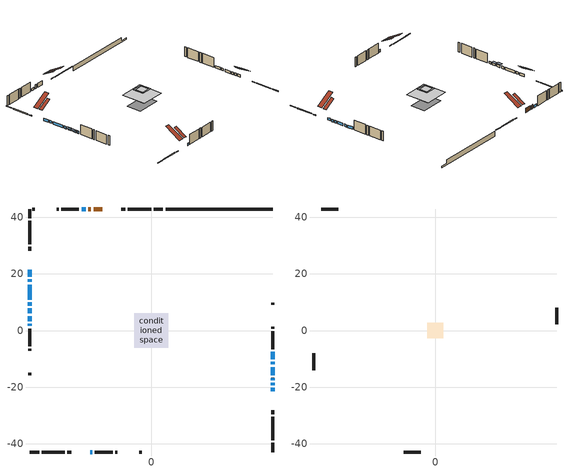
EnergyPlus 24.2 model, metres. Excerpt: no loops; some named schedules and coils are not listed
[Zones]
conditioned space
 floor outside (Floor1 construction): -2.8,-2.8 -2.8,2.8 2.8,2.8 2.8,-2.8 z1.12
 floor adiabatic (AdiabaticFloorConstruction): -6.06,-6.06 -6.06,6.06 6.06,6.06 6.06,-6.06 z3.56
 floor foundation (Slab1 construction): -5.87,-3.58 -5.87,3.58 5.87,3.58 5.87,-3.58 z-1.32
 wall outside (RimJoist1 construction): 4.15,42.87 0.86,42.87 / -42.87,-42.87 -39.58,-42.87 / -42.87,42.87 -42.87,39.58 / 42.87,-42.87 42.87,-39.58 z1.12:1.42
 wall outside (RimJoist2 construction): -0.07,42.87 -8.21,42.87 / -38.65,-42.87 -30.52,-42.87 / -42.87,38.65 -42.87,30.52 / 42.87,-38.65 42.87,-30.52 z1.12:1.42
 wall outside (RimJoist3 construction): -9.14,42.87 -10.56,42.87 / -29.59,-42.87 -28.17,-42.87 / -42.87,29.59 -42.87,28.17 / 42.87,-29.59 42.87,-28.17 z1.12:1.42
 wall outside (AdiabaticWallConstruction 1): -17.2,42.87 -20.36,42.87 / -21.28,42.87 -22.18,42.87 z1.12:3.15
 wall outside (AdiabaticWallConstruction): -42.87,21.52 -42.87,18.99 / 42.87,-21.52 42.87,-20.18 / 42.87,-19.25 42.87,-18.42 / 42.87,-17.49 42.87,-16.76 / -23.11,42.87 -24.57,42.87 / -42.87,18.07 -42.87,17.12 / -42.87,16.19 -42.87,10.9 / -21.52,-42.87 -20.79,-42.87 / 42.87,-15.83 42.87,-12.9 / -42.87,9.97 -42.87,8.7 / 42.87,-11.98 42.87,-10.99 / -42.87,2.41 -42.87,1.61 / 42.87,-10.06 42.87,-7.5 z1.12:2.34; -42.87,7.78 -42.87,6.02 z1.12:2.32; -42.87,5.1 -42.87,3.34 z1.12:2.04
 wall outside (Wall1 construction): -25.5,42.87 -31.77,42.87 / -19.86,-42.87 -13.59,-42.87 / -42.87,0.69 -42.87,-5.58 / 42.87,-6.57 42.87,-0.3 z1.12:6
 wall outside (Wall2 construction): -32.7,42.87 -33.37,42.87 / -12.66,-42.87 -11.99,-42.87 / -42.87,-6.51 -42.87,-7.18 / 42.87,0.62 42.87,1.29 z1.12:6
 wall outside (Wall6 construction): -41.09,42.87 -41.94,42.87 / -4.27,-42.87 -3.42,-42.87 / -42.87,-14.9 -42.87,-15.76 / 42.87,9.02 42.87,9.87 z1.12:6
 wall foundation (FoundationWall1 construction): 5.07,42.87,-1.32 5.07,42.87,1.12 39.09,42.87,1.12 39.09,42.87,-0.66 42.87,42.87,-0.66 42.87,42.87,-1.32
 window (WindowConstruction 9): -42.87,21.52 -42.87,18.99 z1.12:2.34
 window (WindowConstruction 1): 42.87,-21.52 42.87,-20.18 z1.12:2.34
 window (WindowConstruction 2): 42.87,-19.25 42.87,-18.42 z1.12:2.34
 window (WindowConstruction 3): 42.87,-17.49 42.87,-16.76 z1.12:2.34
 window (WindowConstruction 4): -23.11,42.87 -24.57,42.87 z1.12:2.34
 window (WindowConstruction 5): -42.87,18.06 -42.87,17.12 z1.12:2.34
 window (WindowConstruction 6): -42.87,16.19 -42.87,10.9 z1.12:2.34
 window (WindowConstruction 7): -21.52,-42.87 -20.79,-42.87 z1.12:2.34
 window (WindowConstruction 8): 42.87,-15.83 42.87,-12.91 z1.12:2.34
 window (WindowConstruction 14): -42.87,9.97 -42.87,8.71 z1.12:2.34
 window (WindowConstruction 11): 42.87,-11.98 42.87,-10.99 z1.12:2.34
 window (WindowConstruction 12): -42.87,7.78 -42.87,6.02 z1.12:2.31
 window (WindowConstruction 13): -42.87,5.09 -42.87,3.34 z1.12:2.03
 window (WindowConstruction 10): -42.87,2.41 -42.87,1.61 z1.12:2.34
 window (WindowConstruction): 42.87,-10.06 42.87,-7.5 z1.12:2.34
 door (Door): -17.2,42.87 -20.36,42.87 z1.12:3.15
 door (Door 1): -21.28,42.87 -22.18,42.87 z1.12:3.15
 ceiling adiabatic (AdiabaticFloorConstruction): 6.06,-6.06 6.06,6.06 -6.06,6.06 -6.06,-6.06 z3.56
 roof outside (Roof2 construction): -16.27,42.87,6 -16.27,37.3,9.25 -14.66,37.3,9.25 -14.66,42.87,6; -22.45,-42.87,6 -22.45,-37.3,9.25 -24.06,-37.3,9.25 -24.06,-42.87,6; -42.87,22.45,6 -37.3,22.45,9.25 -37.3,24.06,9.25 -42.87,24.06,6; 42.87,-22.45,6 37.3,-22.45,9.25 37.3,-24.06,9.25 42.87,-24.06,6
attic - vented
 floor to conditioned space (Floor2 construction Reversed): -2.02,-2.02 -2.02,2.02 2.02,2.02 2.02,-2.02 z6
 floor to conditioned space (Floor3 construction Reversed): -2.74,-2.74 -2.74,2.74 2.74,2.74 2.74,-2.74 z6
 floor to conditioned space (Floor4 construction Reversed): -2.42,-2.42 -2.42,2.42 2.42,2.42 2.42,-2.42 z6
 wall outside (Wall3 construction): -34.3,42.87 -40.16,42.87 / -11.06,-42.87 -5.2,-42.87 / -42.87,-8.11 -42.87,-13.98 / 42.87,2.22 42.87,8.09 z1.12:6
 roof outside (Roof1 construction): -13.73,42.87,6 -13.73,35.1,10.53 -11.49,35.1,10.53 -11.49,42.87,6; -24.99,-42.87,6 -24.99,-35.1,10.53 -27.24,-35.1,10.53 -27.24,-42.87,6; -42.87,24.99,6 -35.1,24.99,10.53 -35.1,27.24,10.53 -42.87,27.24,6; 42.87,-24.99,6 35.1,-24.99,10.53 35.1,-27.24,10.53 42.87,-27.24,6
shading: -42.87,5.72 -42.87,8.07 -44.09,8.07 -44.09,5.72 z2.61; -42.87,3.04 -42.87,5.39 -44.09,5.39 -44.09,3.04 z2.33
[Building]
Building 1: Terrain=Suburbs
[Site:Location]
Montreal Mirabel Intl AP_QC: Latitude {deg}=45.68; Longitude {deg}=-74.03; Time Zone {hr}=-5; Elevation {m}=82; Keep Site Location Information=Yes
[Site:GroundTemperature:Shallow]
0.642858, -1.75623, -1.94836, -0.80987, 3.76054, 8.30966, 12.2535, 14.7518, 14.9641, 12.9321, 9.08883, 4.67926
[Site:WaterMainsTemperature]
Calculation Method=Schedule; Temperature Schedule=mains temperature schedule
[Material] Roughness=Rough; Thermal Absorptance=0.9
Name | Thickness {m} | Conductivity {W/m-K} | Density {kg/m3} | Specific Heat {J/kg-K} | Solar Absorptance | Visible Absorptance
asphalt or fiberglass shingles | 0.00635 | 0.162714 | 1121.4 | 1465.45 | 0.4 | 0.4
ceiling loosefill ins | 0.169333 | 0.0480833 | 16.02 | 1046.75 | 0.7 | 0.7
ceiling stud and cavity | 0.1397 | 0.13447 | 65.682 | 1177.47 | 0.7 | 0.7
ceiling stud and cavity 1 | 0.1397 | 0.126333 | 65.682 | 1177.47 | 0.7 | 0.7
ceiling stud and cavity 2 | 0.1397 | 0.128794 | 65.682 | 1177.47 | 0.7 | 0.7
concrete 4.0 in. | 0.1016 | 1.803125 | 2242.8 | 837.4 | 0.7 | 0.7
concrete 8.0 in. | 0.2032 | 1.803125 | 2242.8 | 837.4 | 0.7 | 0.7
door material | 0.04445 | 0.0639163 | 512.64 | 1214.23 | 0.7 | 0.7
exterior vertical ins | 0.0203507 | 0.029427 | 32.04 | 1214.23 | 0.7 | 0.7
floor covering | 0.0127 | 0.0433444 | 54.468 | 1339.84 | 0.6 | 0.6
floor rigid ins; rim joist rigid ins 1; roof rigid ins | 0.103632 | 0.029427 | 32.04 | 1214.23 | 0.7 | 0.7
floor rigid ins 1; wall rigid ins 1 | 0.512978 | 0.029427 | 32.04 | 1214.23 | 0.7 | 0.7
floor stud and cavity | 0.1397 | 0.157043 | 92.3553 | 1139.71 | 0.7 | 0.7
floor stud and cavity 1 | 0.1397 | 1.75129 | 37.0049 | 1207.88 | 0.7 | 0.7
furniture material conditioned space 1 | 0.1524 | 0.115458 | 640.8 | 1214.23 | 0.6 | 0.6
gypsum board | 0.0127 | 0.160291 | 801 | 837.4 | 0.6 | 0.6
gypsum board 1 | 0.0127 | 0.160291 | 801 | 837.4 | 0.7 | 0.7
osb sheathing 0.5 in. | 0.0127 | 0.115458 | 512.64 | 1214.23 | 0.7 | 0.7
osb sheathing 0.75 in. | 0.01905 | 0.115458 | 512.64 | 1214.23 | 0.7 | 0.7
osb sheathing 2.0 in. | 0.0508 | 0.115458 | 512.64 | 1214.23 | 0.7 | 0.7
rim joist rigid ins; wall rigid ins | 0.051816 | 0.029427 | 32.04 | 1214.23 | 0.7 | 0.7
rim joist stud and cavity | 0.0508 | 0.0363085 | 125.044 | 1163.47 | 0.6 | 0.6
rim joist stud and cavity 1 | 0.0508 | 0.0361266 | 125.044 | 1163.47 | 0.6 | 0.6
rim joist stud and cavity 2 | 0.0508 | 0.0597829 | 125.044 | 1163.47 | 0.6 | 0.6
roof stud and cavity | 0.2032 | 0.252703 | 78.34581 | 1123.46 | 0.7 | 0.7
wall stud and cavity | 0.1397 | 0.159316 | 139.0536 | 1170.24 | 0.7 | 0.7
wall stud and cavity 1 | 0.1397 | 0.207153 | 139.0536 | 1170.24 | 0.7 | 0.7
wall stud and cavity 2 | 0.0889 | 6.1454 | 50.32683 | 1063.81 | 0.6 | 0.6
wall stud and cavity 3 | 0.1397 | 0.343274 | 139.0536 | 1170.24 | 0.7 | 0.7
wall stud and cavity 4 | 0.0889 | 0.380278 | 52.3479 | 1209.89 | 0.7 | 0.7
wall stud and cavity 5 | 0.0889 | 0.391764 | 83.0341 | 1211.67 | 0.7 | 0.7
wood siding | 0.0254 | 0.102417 | 544.68 | 1172.36 | 0.4 | 0.4
wood siding 1 | 0.00254 | 0.102417 | 544.68 | 1172.36 | 0.4 | 0.4
wood siding 2; wood siding 3; wood siding 4 | 0.0254 | 0.102417 | 544.68 | 1172.36 | 0.7 | 0.7
[WindowMaterial:SimpleGlazingSystem]
Name | U-Factor {W/m2-K} | Solar Heat Gain Coefficient
WindowMaterial | 4.32153 | 0.68
WindowMaterial 1 | 2.93098 | 0.61
WindowMaterial 10 | 2.938365 | 0.6
WindowMaterial 2 | 2.95653 | 0.57
WindowMaterial 3 | 2.98606 | 0.53
WindowMaterial 4 | 3.01388 | 0.49
WindowMaterial 5 | 2.906 | 0.64
WindowMaterial 6 | 2.986628 | 0.61
WindowMaterial 7 | 3.07123 | 0.35
WindowMaterial 8 | 2.989467 | 0.55
WindowMaterial 9 | 2.92076 | 0.62
[Construction]
AdiabaticFloorConstruction: floor stud and cavity 1, floor rigid ins 1, osb sheathing 0.75 in., floor covering
AdiabaticWallConstruction: wood siding 3, wall rigid ins 1, wall stud and cavity 4, gypsum board
AdiabaticWallConstruction 1: wood siding 4, wall rigid ins 1, wall stud and cavity 4, gypsum board
Door; Door 1: door material
Floor1 construction: floor stud and cavity, floor rigid ins, osb sheathing 0.75 in., floor covering
Floor2 construction Reversed: gypsum board, ceiling stud and cavity, ceiling loosefill ins
Floor3 construction Reversed: gypsum board, ceiling stud and cavity 1, ceiling loosefill ins
Floor4 construction Reversed: gypsum board, ceiling stud and cavity 2, ceiling loosefill ins
FoundationWall1 construction: concrete 8.0 in., gypsum board 1
furniture construction conditioned space 1: furniture material conditioned space 1
PartitionWallConstruction: gypsum board, wall stud and cavity 5, gypsum board
RimJoist1 construction: wood siding 2, rim joist rigid ins, osb sheathing 2.0 in., rim joist stud and cavity
RimJoist2 construction: wood siding 2, rim joist rigid ins, osb sheathing 2.0 in., rim joist stud and cavity 1
RimJoist3 construction: wood siding 2, rim joist rigid ins 1, osb sheathing 2.0 in., rim joist stud and cavity 2
Roof1 construction: asphalt or fiberglass shingles
Roof2 construction: asphalt or fiberglass shingles, roof rigid ins, osb sheathing 0.75 in., roof stud and cavity, gypsum board
Slab1 construction: concrete 4.0 in.
Wall1 construction: wood siding, wall rigid ins, osb sheathing 0.5 in., wall stud and cavity, gypsum board
Wall2 construction: wood siding, wall rigid ins, osb sheathing 0.5 in., wall stud and cavity 1, gypsum board
Wall3 construction: wood siding 1, wall stud and cavity 2
Wall6 construction: wood siding, wall rigid ins, osb sheathing 0.5 in., wall stud and cavity 3, gypsum board
WindowConstruction: WindowMaterial
WindowConstruction 1: WindowMaterial 1
WindowConstruction 10: WindowMaterial 7
WindowConstruction 11: WindowMaterial 8
WindowConstruction 12: WindowMaterial 9
WindowConstruction 13: WindowMaterial 10
WindowConstruction 14; WindowConstruction 9: WindowMaterial 6
WindowConstruction 2: WindowMaterial 2
WindowConstruction 3; WindowConstruction 4; WindowConstruction 7; WindowConstruction 8: WindowMaterial 3
WindowConstruction 5: WindowMaterial 4
WindowConstruction 6: WindowMaterial 5
[Zone] Multiplier=1; Part of Total Floor Area=Yes
Name | Volume {m3}
attic - vented | 48.9829
conditioned space | 670.4
[Space]
Name | Zone | Volume {m3}
attic - vented 1 | attic - vented | 48.9829
conditioned space 1 | conditioned space | 670.4
[ZoneInfiltration:EffectiveLeakageArea]
infil attic - vented 1: Zone or Space=attic - vented 1; Schedule=Always On Discrete; Effective Air Leakage Area {cm2}=3222; Stack Coefficient=0.000654117; Wind Coefficient=1.72802e-05
[ZoneMixing]
whole house fan mix: Zone or Space=attic - vented; Schedule=Always On Continuous; Design Flow Rate Calculation Method=Flow/Zone; Design Flow Rate {m3/s}=0; Source Zone or Space=conditioned space
[SurfaceProperty:ExposedFoundationPerimeter]
Slab1: Exposed Perimeter Calculation Method=TotalExposedPerimeter; Total Exposed Perimeter {m}=37.795
[InternalMass] Zone or ZoneList=conditioned space; Space or SpaceList=conditioned space 1
Name | Construction | Surface Area {m2}
furniture mass conditioned space 1 | furniture construction conditioned space 1 | 104.992
partition wall mass | PartitionWallConstruction | 262.48
[Lights]
interior lighting: Zone or ZoneList or Space or SpaceList=conditioned space 1; Schedule=interior lighting schedule; Design Level Calculation Method=LightingLevel; Lighting Level {W}=343.2; Return Air Fraction=0; Fraction Radiant=0.6; Fraction Visible=0.2; Fraction Replaceable=1
[People]
occupants: Zone or ZoneList or Space or SpaceList=conditioned space 1; Number of People Schedule=occupants schedule; Number of People Calculation Method=People; Number of People=3; Fraction Radiant=0.314171; Sensible Heat Fraction=0.56303; Activity Level Schedule=occupants activity schedule; Carbon Dioxide Generation Rate {m3/s-W}=0; Enable ASHRAE 55 Comfort Warnings=No; Mean Radiant Temperature Calculation Type=EnclosureAveraged
[ElectricEquipment] Zone or ZoneList or Space or SpaceList=conditioned space 1; Design Level Calculation Method=EquipmentLevel
Name | Schedule | Design Level {W} | Fraction Latent | Fraction Radiant | Fraction Lost
clothes dryer | clothes dryer schedule | 140.772 | 0.015 | 0.081 | 0.85
clothes washer | clothes washer schedule | 32.1985 | 0.03 | 0.162 | 0.7
cooking range | cooking range schedule | 215.147 | 0.08 | 0.432 | 0.2
dishwasher | dishwasher schedule | 66.8632 | 0.3 | 0.18 | 0.4
fridge | fridge schedule | 72.9452 | 0 | 0.6 | 0
mech vent bath fan 0 | mech vent bath fan 0 schedule | 50.2 | 0 | 0 | 1
mech vent bath fan 1 | mech vent bath fan 1 schedule | 50.2 | 0 | 0 | 1
mech vent house fan | mech vent house fan schedule | 19.9167 | 0 | 0 | 0.5
mech vent house fan cfis | mech vent house fan cfis schedule | 0 | 0 | 0 | 0
mech vent range fan 0 | mech vent range fan 0 schedule | 57 | 0 | 0 | 1
misc plug loads | misc plug loads schedule | 494.7 | 0.045 | 0.513 | 0.1
whole house fan | Always On Discrete | 0 | 0 | 0 | 1
[OtherEquipment] Zone or ZoneList or Space or SpaceList=conditioned space 1; Design Level Calculation Method=EquipmentLevel
Name | Fuel Type | Schedule | Design Level {W} | Fraction Latent | Fraction Radiant | Fraction Lost
clothes dryer 1 | Electricity | clothes dryer schedule | 0 | 0.015 | 0.081 | 0.85
cooking range 1 | Electricity | cooking range schedule | 0 | 0.08 | 0.432 | 0.2
general water use latent | None | general water use schedule | 62.594 | 1 | 0 | 0
general water use sensible | None | general water use schedule | -61.6891 | 0 | 0.6 | 0
mech vent house fan latent load | None | Always On Discrete | 0 | 1 | 0 | 0
mech vent house fan sensible load | None | Always On Discrete | 0 | 0 | 0 | 0
water heater energy adjustment1 | Electricity | Always On Discrete | 0.01 | 0 | 0 | 1
[ZoneInfiltration:DesignFlowRate] Zone or ZoneList or Space or SpaceList=conditioned space 1; Schedule=Always On Discrete; Design Flow Rate Calculation Method=Flow/Zone; Design Flow Rate {m3/s}=0
infil flow; natural vent flow; whole house fan flow
[ZoneControl:Thermostat]
conditioned space Thermostat: Zone or ZoneList=conditioned space; Control Type Schedule=conditioned space Thermostat Schedule; Control 1=conditioned space temperature setpoint; Temperature Difference Between Cutout And Setpoint {deltaC}=0
[ThermostatSetpoint:DualSetpoint]
conditioned space temperature setpoint: Heating Setpoint Temperature Schedule=heating setpoint; Cooling Setpoint Temperature Schedule=cooling setpoint
[AirLoopHVAC:UnitarySystem]
unit heater unitary system: Control Type=Load; Controlling Zone or Thermostat Location=conditioned space; Dehumidification Control Type=None; Availability Schedule=Always On Discrete; Supply Fan=unit heater supply fan; Fan Placement=BlowThrough; Supply Air Fan Operating Mode Schedule=unit heater auto fan schedule; Heating Coil=unit heater htg coil; DX Heating Coil Sizing Ratio=1; Use DOAS DX Cooling Coil=No; Minimum Supply Air Temperature {C}=2; Latent Load Control=SensibleOnlyLoadControl; Cooling Supply Air Flow Rate Method=None; Heating Supply Air Flow Rate Method=SupplyAirFlowRate; Heating Supply Air Flow Rate {m3/s}=0.00141584; No Load Supply Air Flow Rate Method=SupplyAirFlowRate; No Load Supply Air Flow Rate {m3/s}=0; No Load Supply Air Flow Rate Control Set To Low Speed=Yes; Maximum Supply Air Temperature {C}=48.8889; Maximum Outdoor Dry-Bulb Temperature for Supplemental Heater Operation {C}=21; Ancillary On-Cycle Electric Power {W}=0; Ancillary Off-Cycle Electric Power {W}=0
[Zone equipment]
conditioned space: electric baseboard, unit heater unitary system
[Foundation:Kiva]
Foundation Kiva 1: Initial Indoor Air Temperature {C}=18; Wall Height Above Grade {m}=1.11999; Wall Depth Below Slab {m}=0.2032; Custom Block Material Name 1=exterior vertical ins; Custom Block Depth 1 {m}=2.43998; Custom Block X Position 1 {m}=0.2159; Custom Block Z Position 1 {m}=0
[Foundation:Kiva:Settings]
Soil Conductivity {W/m-K}=0.849921; Soil Density {kg/m3}=1842.3; Soil Specific Heat {J/kg-K}=418.7; Ground Solar Absorptivity=0.9; Ground Thermal Absorptivity=0.9; Ground Surface Roughness {m}=0.03; Far-Field Width {m}=40; Deep-Ground Boundary Condition=ZeroFlux; Deep-Ground Depth {m}=40; Minimum Cell Dimension {m}=0.2; Maximum Cell Growth Coefficient=3; Simulation Timestep=Timestep
[Exterior:Lights]
exterior lighting: Schedule=exterior lighting schedule; Design Level {W}=75.6
[EnergyManagementSystem:Sensor] Output:Variable or Output:Meter Index Key=conditioned space
Name | Output:Variable or Output:Meter
conditioned_space_clg_unmet_s | Zone Cooling Setpoint Not Met Time
conditioned_space_htg_unmet_s | Zone Heating Setpoint Not Met Time
fridge_tin_s; tin_s; tin_s_1 | Zone Mean Air Temperature
tout_s | Zone Outdoor Air Drybulb Temperature
win_s | Zone Air Humidity Ratio
[Schedule:Constant]
Name | Hourly Value
Always On Continuous; mech vent house fan schedule; mech vent house fan cfis schedule; Always On Discrete | 1
occupants activity schedule | 117.228
fridge schedule; unit heater auto fan schedule | 0
[Schedule:Week:Daily]
interior lighting schedule Week Rule - Jan1-Jan27: interior lighting schedule day, interior lighting schedule day, interior lighting schedule day, interior lighting schedule day, interior lighting schedule day, interior lighting schedule day, interior lighting schedule day, interior lighting schedule default day, interior lighting schedule default day, interior lighting schedule default day, interior lighting schedule default day, interior lighting schedule default day
interior lighting schedule Week Rule - Jan28-Feb3: interior lighting schedule day, interior lighting schedule day, interior lighting schedule day, interior lighting schedule day, interior lighting schedule day 1, interior lighting schedule day 1, interior lighting schedule day 1, interior lighting schedule default day, interior lighting schedule default day, interior lighting schedule default day, interior lighting schedule default day, interior lighting schedule default day
interior lighting schedule Week Rule - Feb4-Feb24: interior lighting schedule day 1, interior lighting schedule day 1, interior lighting schedule day 1, interior lighting schedule day 1, interior lighting schedule day 1, interior lighting schedule day 1, interior lighting schedule day 1, interior lighting schedule default day, interior lighting schedule default day, interior lighting schedule default day, interior lighting schedule default day, interior lighting schedule default day
interior lighting schedule Week Rule - Feb25-Mar3: interior lighting schedule day 1, interior lighting schedule day 1, interior lighting schedule day 1, interior lighting schedule day 1, interior lighting schedule day 2, interior lighting schedule day 2, interior lighting schedule day 2, interior lighting schedule default day, interior lighting schedule default day, interior lighting schedule default day, interior lighting schedule default day, interior lighting schedule default day
interior lighting schedule Week Rule - Mar4-Mar31: interior lighting schedule day 2, interior lighting schedule day 2, interior lighting schedule day 2, interior lighting schedule day 2, interior lighting schedule day 2, interior lighting schedule day 2, interior lighting schedule day 2, interior lighting schedule default day, interior lighting schedule default day, interior lighting schedule default day, interior lighting schedule default day, interior lighting schedule default day
interior lighting schedule Week Rule - Apr1-Apr28: interior lighting schedule day 3, interior lighting schedule day 3, interior lighting schedule day 3, interior lighting schedule day 3, interior lighting schedule day 3, interior lighting schedule day 3, interior lighting schedule day 3, interior lighting schedule default day, interior lighting schedule default day, interior lighting schedule default day, interior lighting schedule default day, interior lighting schedule default day
interior lighting schedule Week Rule - Apr29-May5: interior lighting schedule day 3, interior lighting schedule day 3, interior lighting schedule day 4, interior lighting schedule day 4, interior lighting schedule day 4, interior lighting schedule day 4, interior lighting schedule day 4, interior lighting schedule default day, interior lighting schedule default day, interior lighting schedule default day, interior lighting schedule default day, interior lighting schedule default day
interior lighting schedule Week Rule - May6-May26: interior lighting schedule day 4, interior lighting schedule day 4, interior lighting schedule day 4, interior lighting schedule day 4, interior lighting schedule day 4, interior lighting schedule day 4, interior lighting schedule day 4, interior lighting schedule default day, interior lighting schedule default day, interior lighting schedule default day, interior lighting schedule default day, interior lighting schedule default day
interior lighting schedule Week Rule - May27-Jun2: interior lighting schedule day 4, interior lighting schedule day 4, interior lighting schedule day 4, interior lighting schedule day 4, interior lighting schedule day 4, interior lighting schedule day 5, interior lighting schedule day 5, interior lighting schedule default day, interior lighting schedule default day, interior lighting schedule default day, interior lighting schedule default day, interior lighting schedule default day
interior lighting schedule Week Rule - Jun3-Jun30: interior lighting schedule day 5, interior lighting schedule day 5, interior lighting schedule day 5, interior lighting schedule day 5, interior lighting schedule day 5, interior lighting schedule day 5, interior lighting schedule day 5, interior lighting schedule default day, interior lighting schedule default day, interior lighting schedule default day, interior lighting schedule default day, interior lighting schedule default day
interior lighting schedule Week Rule - Jul1-Jul28: interior lighting schedule day 6, interior lighting schedule day 6, interior lighting schedule day 6, interior lighting schedule day 6, interior lighting schedule day 6, interior lighting schedule day 6, interior lighting schedule day 6, interior lighting schedule default day, interior lighting schedule default day, interior lighting schedule default day, interior lighting schedule default day, interior lighting schedule default day
interior lighting schedule Week Rule - Jul29-Aug4: interior lighting schedule day 6, interior lighting schedule day 6, interior lighting schedule day 6, interior lighting schedule day 7, interior lighting schedule day 7, interior lighting schedule day 7, interior lighting schedule day 7, interior lighting schedule default day, interior lighting schedule default day, interior lighting schedule default day, interior lighting schedule default day, interior lighting schedule default day
interior lighting schedule Week Rule - Aug5-Aug25: interior lighting schedule day 7, interior lighting schedule day 7, interior lighting schedule day 7, interior lighting schedule day 7, interior lighting schedule day 7, interior lighting schedule day 7, interior lighting schedule day 7, interior lighting schedule default day, interior lighting schedule default day, interior lighting schedule default day, interior lighting schedule default day, interior lighting schedule default day
interior lighting schedule Week Rule - Aug26-Sep1: interior lighting schedule day 7, interior lighting schedule day 7, interior lighting schedule day 7, interior lighting schedule day 7, interior lighting schedule day 7, interior lighting schedule day 7, interior lighting schedule day 8, interior lighting schedule default day, interior lighting schedule default day, interior lighting schedule default day, interior lighting schedule default day, interior lighting schedule default day
interior lighting schedule Week Rule - Sep2-Sep29: interior lighting schedule day 8, interior lighting schedule day 8, interior lighting schedule day 8, interior lighting schedule day 8, interior lighting schedule day 8, interior lighting schedule day 8, interior lighting schedule day 8, interior lighting schedule default day, interior lighting schedule default day, interior lighting schedule default day, interior lighting schedule default day, interior lighting schedule default day
interior lighting schedule Week Rule - Sep30-Oct6: interior lighting schedule day 8, interior lighting schedule day 9, interior lighting schedule day 9, interior lighting schedule day 9, interior lighting schedule day 9, interior lighting schedule day 9, interior lighting schedule day 9, interior lighting schedule default day, interior lighting schedule default day, interior lighting schedule default day, interior lighting schedule default day, interior lighting schedule default day
interior lighting schedule Week Rule - Oct7-Oct27: interior lighting schedule day 9, interior lighting schedule day 9, interior lighting schedule day 9, interior lighting schedule day 9, interior lighting schedule day 9, interior lighting schedule day 9, interior lighting schedule day 9, interior lighting schedule default day, interior lighting schedule default day, interior lighting schedule default day, interior lighting schedule default day, interior lighting schedule default day
interior lighting schedule Week Rule - Oct28-Nov3: interior lighting schedule day 9, interior lighting schedule day 9, interior lighting schedule day 9, interior lighting schedule day 9, interior lighting schedule day 10, interior lighting schedule day 10, interior lighting schedule day 10, interior lighting schedule default day, interior lighting schedule default day, interior lighting schedule default day, interior lighting schedule default day, interior lighting schedule default day
interior lighting schedule Week Rule - Nov4-Nov24: interior lighting schedule day 10, interior lighting schedule day 10, interior lighting schedule day 10, interior lighting schedule day 10, interior lighting schedule day 10, interior lighting schedule day 10, interior lighting schedule day 10, interior lighting schedule default day, interior lighting schedule default day, interior lighting schedule default day, interior lighting schedule default day, interior lighting schedule default day
interior lighting schedule Week Rule - Nov25-Dec1: interior lighting schedule day 10, interior lighting schedule day 10, interior lighting schedule day 10, interior lighting schedule day 10, interior lighting schedule day 10, interior lighting schedule day 10, interior lighting schedule day 11, interior lighting schedule default day, interior lighting schedule default day, interior lighting schedule default day, interior lighting schedule default day, interior lighting schedule default day
interior lighting schedule Week Rule - Dec2-Dec31: interior lighting schedule day 11, interior lighting schedule day 11, interior lighting schedule day 11, interior lighting schedule day 11, interior lighting schedule day 11, interior lighting schedule day 11, interior lighting schedule day 11, interior lighting schedule default day, interior lighting schedule default day, interior lighting schedule default day, interior lighting schedule default day, interior lighting schedule default day
occupants schedule Week Rule - Jan1-Dec31: occupants schedule day, occupants schedule day, occupants schedule day, occupants schedule day, occupants schedule day, occupants schedule day, occupants schedule day, occupants schedule default day, occupants schedule default day, occupants schedule default day, occupants schedule default day, occupants schedule default day
clothes dryer schedule Week Rule - Jan1-Dec31: clothes dryer schedule day, clothes dryer schedule day, clothes dryer schedule day, clothes dryer schedule day, clothes dryer schedule day, clothes dryer schedule day, clothes dryer schedule day, clothes dryer schedule default day, clothes dryer schedule default day, clothes dryer schedule default day, clothes dryer schedule default day, clothes dryer schedule default day
clothes washer schedule Week Rule - Jan1-Dec31: clothes washer schedule day, clothes washer schedule day, clothes washer schedule day, clothes washer schedule day, clothes washer schedule day, clothes washer schedule day, clothes washer schedule day, clothes washer schedule default day, clothes washer schedule default day, clothes washer schedule default day, clothes washer schedule default day, clothes washer schedule default day
cooking range schedule Week Rule - Jan1-Dec31: cooking range schedule day, cooking range schedule day, cooking range schedule day, cooking range schedule day, cooking range schedule day, cooking range schedule day, cooking range schedule day, cooking range schedule default day, cooking range schedule default day, cooking range schedule default day, cooking range schedule default day, cooking range schedule default day
dishwasher schedule Week Rule - Jan1-Dec31: dishwasher schedule day, dishwasher schedule day, dishwasher schedule day, dishwasher schedule day, dishwasher schedule day, dishwasher schedule day, dishwasher schedule day, dishwasher schedule default day, dishwasher schedule default day, dishwasher schedule default day, dishwasher schedule default day, dishwasher schedule default day
mech vent bath fan 0 schedule Week Rule - Jan1-Dec31: mech vent bath fan 0 schedule day, mech vent bath fan 0 schedule day, mech vent bath fan 0 schedule day, mech vent bath fan 0 schedule day, mech vent bath fan 0 schedule day, mech vent bath fan 0 schedule day, mech vent bath fan 0 schedule day, mech vent bath fan 0 schedule default day, mech vent bath fan 0 schedule default day, mech vent bath fan 0 schedule default day, mech vent bath fan 0 schedule default day, mech vent bath fan 0 schedule default day
mech vent bath fan 1 schedule Week Rule - Jan1-Dec31: mech vent bath fan 1 schedule day, mech vent bath fan 1 schedule day, mech vent bath fan 1 schedule day, mech vent bath fan 1 schedule day, mech vent bath fan 1 schedule day, mech vent bath fan 1 schedule day, mech vent bath fan 1 schedule day, mech vent bath fan 1 schedule default day, mech vent bath fan 1 schedule default day, mech vent bath fan 1 schedule default day, mech vent bath fan 1 schedule default day, mech vent bath fan 1 schedule default day
mech vent range fan 0 schedule Week Rule - Jan1-Dec31: mech vent range fan 0 schedule day, mech vent range fan 0 schedule day, mech vent range fan 0 schedule day, mech vent range fan 0 schedule day, mech vent range fan 0 schedule day, mech vent range fan 0 schedule day, mech vent range fan 0 schedule day, mech vent range fan 0 schedule default day, mech vent range fan 0 schedule default day, mech vent range fan 0 schedule default day, mech vent range fan 0 schedule default day, mech vent range fan 0 schedule default day
misc plug loads schedule Week Rule - Jan1-Dec31: misc plug loads schedule day, misc plug loads schedule day, misc plug loads schedule day, misc plug loads schedule day, misc plug loads schedule day, misc plug loads schedule day, misc plug loads schedule day, misc plug loads schedule default day, misc plug loads schedule default day, misc plug loads schedule default day, misc plug loads schedule default day, misc plug loads schedule default day
general water use schedule Week Rule - Jan1-Dec31: general water use schedule day, general water use schedule day, general water use schedule day, general water use schedule day, general water use schedule day, general water use schedule day, general water use schedule day, general water use schedule default day, general water use schedule default day, general water use schedule default day, general water use schedule default day, general water use schedule default day
exterior lighting schedule Week Rule - Jan1-Jan27: exterior lighting schedule day, exterior lighting schedule day, exterior lighting schedule day, exterior lighting schedule day, exterior lighting schedule day, exterior lighting schedule day, exterior lighting schedule day, exterior lighting schedule default day, exterior lighting schedule default day, exterior lighting schedule default day, exterior lighting schedule default day, exterior lighting schedule default day
exterior lighting schedule Week Rule - Jan28-Feb3: exterior lighting schedule day, exterior lighting schedule day, exterior lighting schedule day, exterior lighting schedule day, exterior lighting schedule day 1, exterior lighting schedule day 1, exterior lighting schedule day 1, exterior lighting schedule default day, exterior lighting schedule default day, exterior lighting schedule default day, exterior lighting schedule default day, exterior lighting schedule default day
exterior lighting schedule Week Rule - Feb4-Feb24: exterior lighting schedule day 1, exterior lighting schedule day 1, exterior lighting schedule day 1, exterior lighting schedule day 1, exterior lighting schedule day 1, exterior lighting schedule day 1, exterior lighting schedule day 1, exterior lighting schedule default day, exterior lighting schedule default day, exterior lighting schedule default day, exterior lighting schedule default day, exterior lighting schedule default day
exterior lighting schedule Week Rule - Feb25-Mar3: exterior lighting schedule day 1, exterior lighting schedule day 1, exterior lighting schedule day 1, exterior lighting schedule day 1, exterior lighting schedule day 2, exterior lighting schedule day 2, exterior lighting schedule day 2, exterior lighting schedule default day, exterior lighting schedule default day, exterior lighting schedule default day, exterior lighting schedule default day, exterior lighting schedule default day
exterior lighting schedule Week Rule - Mar4-Mar31: exterior lighting schedule day 2, exterior lighting schedule day 2, exterior lighting schedule day 2, exterior lighting schedule day 2, exterior lighting schedule day 2, exterior lighting schedule day 2, exterior lighting schedule day 2, exterior lighting schedule default day, exterior lighting schedule default day, exterior lighting schedule default day, exterior lighting schedule default day, exterior lighting schedule default day
[Schedule:Year]
interior lighting schedule: interior lighting schedule Week Rule - Jan1-Jan27, 1, 1, 1, 27, interior lighting schedule Week Rule - Jan28-Feb3, 1, 28, 2, 3, interior lighting schedule Week Rule - Feb4-Feb24, 2, 4, 2, 24, interior lighting schedule Week Rule - Feb25-Mar3, 2, 25, 3, 3, interior lighting schedule Week Rule - Mar4-Mar31, 3, 4, 3, 31, interior lighting schedule Week Rule - Apr1-Apr28, 4, 1, 4, 28, interior lighting schedule Week Rule - Apr29-May5, 4, 29, 5, 5, interior lighting schedule Week Rule - May6-May26, 5, 6, 5, 26, interior lighting schedule Week Rule - May27-Jun2, 5, 27, 6, 2, interior lighting schedule Week Rule - Jun3-Jun30, 6, 3, 6, 30, interior lighting schedule Week Rule - Jul1-Jul28, 7, 1, 7, 28, interior lighting schedule Week Rule - Jul29-Aug4, 7, 29, 8, 4, interior lighting schedule Week Rule - Aug5-Aug25, 8, 5, 8, 25, interior lighting schedule Week Rule - Aug26-Sep1, 8, 26, 9, 1, interior lighting schedule Week Rule - Sep2-Sep29, 9, 2, 9, 29, interior lighting schedule Week Rule - Sep30-Oct6, 9, 30, 10, 6, interior lighting schedule Week Rule - Oct7-Oct27, 10, 7, 10, 27, interior lighting schedule Week Rule - Oct28-Nov3, 10, 28, 11, 3, interior lighting schedule Week Rule - Nov4-Nov24, 11, 4, 11, 24, interior lighting schedule Week Rule - Nov25-Dec1, 11, 25, 12, 1, interior lighting schedule Week Rule - Dec2-Dec31, 12, 2, 12, 31
occupants schedule: occupants schedule Week Rule - Jan1-Dec31, 1, 1, 12, 31
clothes dryer schedule: clothes dryer schedule Week Rule - Jan1-Dec31, 1, 1, 12, 31
clothes washer schedule: clothes washer schedule Week Rule - Jan1-Dec31, 1, 1, 12, 31
cooking range schedule: cooking range schedule Week Rule - Jan1-Dec31, 1, 1, 12, 31
dishwasher schedule: dishwasher schedule Week Rule - Jan1-Dec31, 1, 1, 12, 31
mech vent bath fan 0 schedule: mech vent bath fan 0 schedule Week Rule - Jan1-Dec31, 1, 1, 12, 31
mech vent bath fan 1 schedule: mech vent bath fan 1 schedule Week Rule - Jan1-Dec31, 1, 1, 12, 31
mech vent range fan 0 schedule: mech vent range fan 0 schedule Week Rule - Jan1-Dec31, 1, 1, 12, 31
misc plug loads schedule: misc plug loads schedule Week Rule - Jan1-Dec31, 1, 1, 12, 31
general water use schedule: general water use schedule Week Rule - Jan1-Dec31, 1, 1, 12, 31
exterior lighting schedule: exterior lighting schedule Week Rule - Jan1-Jan27, 1, 1, 1, 27, exterior lighting schedule Week Rule - Jan28-Feb3, 1, 28, 2, 3, exterior lighting schedule Week Rule - Feb4-Feb24, 2, 4, 2, 24, exterior lighting schedule Week Rule - Feb25-Mar3, 2, 25, 3, 3, exterior lighting schedule Week Rule - Mar4-Mar31, 3, 4, 3, 31, exterior lighting schedule Week Rule - Apr1-Apr28, 4, 1, 4, 28, exterior lighting schedule Week Rule - Apr29-May5, 4, 29, 5, 5, exterior lighting schedule Week Rule - May6-May26, 5, 6, 5, 26, exterior lighting schedule Week Rule - May27-Jun2, 5, 27, 6, 2, exterior lighting schedule Week Rule - Jun3-Jun30, 6, 3, 6, 30, exterior lighting schedule Week Rule - Jul1-Jul28, 7, 1, 7, 28, exterior lighting schedule Week Rule - Jul29-Aug4, 7, 29, 8, 4, exterior lighting schedule Week Rule - Aug5-Aug25, 8, 5, 8, 25, exterior lighting schedule Week Rule - Aug26-Sep1, 8, 26, 9, 1, exterior lighting schedule Week Rule - Sep2-Sep29, 9, 2, 9, 29, exterior lighting schedule Week Rule - Sep30-Oct6, 9, 30, 10, 6, exterior lighting schedule Week Rule - Oct7-Oct27, 10, 7, 10, 27, exterior lighting schedule Week Rule - Oct28-Nov3, 10, 28, 11, 3, exterior lighting schedule Week Rule - Nov4-Nov24, 11, 4, 11, 24, exterior lighting schedule Week Rule - Nov25-Dec1, 11, 25, 12, 1, exterior lighting schedule Week Rule - Dec2-Dec31, 12, 2, 12, 31
[Schedule:Compact]
conditioned space Thermostat Schedule: Through: 12/31, For: AllDays, Until: 24:00, 4
mains temperature schedule: Through: 01/01, For: AllDays, Until: 24:00, 5.61444, Through: 01/02, For: AllDays, Until: 24:00, 5.535, Through: 01/03, For: AllDays, Until: 24:00, 5.45667, Through: 01/04, For: AllDays, Until: 24:00, 5.37944, Through: 01/05, For: AllDays, Until: 24:00, 5.30333, Through: 01/06, For: AllDays, Until: 24:00, 5.22889, Through: 01/07, For: AllDays, Until: 24:00, 5.15611, Through: 01/08, For: AllDays, Until: 24:00, 5.08389, Through: 01/09, For: AllDays, Until: 24:00, 5.01333, Through: 01/10, For: AllDays, Until: 24:00, 4.94444, Through: 01/11, For: AllDays, Until: 24:00, 4.87667, Through: 01/12, For: AllDays, Until: 24:00, 4.81056, Through: 01/13, For: AllDays, Until: 24:00, 4.74556, Through: 01/14, For: AllDays, Until: 24:00, 4.68222, Through: 01/15, For: AllDays, Until: 24:00, 4.62056, Through: 01/16, For: AllDays, Until: 24:00, 4.56, Through: 01/17, For: AllDays, Until: 24:00, 4.50111, Through: 01/18, For: AllDays, Until: 24:00, 4.44389, Through: 01/19, For: AllDays, Until: 24:00, 4.38778, Through: 01/20, For: AllDays, Until: 24:00, 4.33389, Through: 01/21, For: AllDays, Until: 24:00, 4.28111, Through: 01/22, For: AllDays, Until: 24:00, 4.23, Through: 01/23, For: AllDays, Until: 24:00, 4.18056, Through: 01/24, For: AllDays, Until: 24:00, 4.13278, Through: 01/25, For: AllDays, Until: 24:00, 4.08667, Through: 01/26, For: AllDays, Until: 24:00, 4.04222, Through: 01/27, For: AllDays, Until: 24:00, 3.99944, Through: 01/28, For: AllDays, Until: 24:00, 3.95833, Through: 01/29, For: AllDays, Until: 24:00, 3.91889, Through: 01/30, For: AllDays, Until: 24:00, 3.88111, Through: 01/31, For: AllDays, Until: 24:00, 3.845, Through: 02/01, For: AllDays, Until: 24:00, 3.81056, Through: 02/02, For: AllDays, Until: 24:00, 3.77778, Through: 02/03, For: AllDays, Until: 24:00, 3.74722, Through: 02/04, For: AllDays, Until: 24:00, 3.71833, Through: 02/05, For: AllDays, Until: 24:00, 3.69056, Through: 02/06, For: AllDays, Until: 24:00, 3.66556, Through: 02/07, For: AllDays, Until: 24:00, 3.64167, Through: 02/08, For: AllDays, Until: 24:00, 3.61944, Through: 02/09, For: AllDays, Until: 24:00, 3.59944, Through: 02/10, For: AllDays, Until: 24:00, 3.58111, Through: 02/11, For: AllDays, Until: 24:00, 3.56444, Through: 02/12, For: AllDays, Until: 24:00, 3.55, Through: 02/13, For: AllDays, Until: 24:00, 3.53667, Through: 02/14, For: AllDays, Until: 24:00, 3.52556, Through: 02/15, For: AllDays, Until: 24:00, 3.51667, Through: 02/16, For: AllDays, Until: 24:00, 3.50889, Through: 02/17, For: AllDays, Until: 24:00, 3.50333, Through: 02/18, For: AllDays, Until: 24:00, 3.49944, Through: 02/19, For: AllDays, Until: 24:00, 3.49778, Through: 02/20, For: AllDays, Until: 24:00, 3.49778, Through: 02/21, For: AllDays, Until: 24:00, 3.49944, Through: 02/22, For: AllDays, Until: 24:00, 3.50278, Through: 02/23, For: AllDays, Until: 24:00, 3.50833, Through: 02/24, For: AllDays, Until: 24:00, 3.515, Through: 02/25, For: AllDays, Until: 24:00, 3.52444, Through: 02/26, For: AllDays, Until: 24:00, 3.535, Through: 02/27, For: AllDays, Until: 24:00, 3.54778, Through: 02/28, For: AllDays, Until: 24:00, 3.56222, Through: 03/01, For: AllDays, Until: 24:00, 3.57833, Through: 03/02, For: AllDays, Until: 24:00, 3.59667, Through: 03/03, For: AllDays, Until: 24:00, 3.61667, Through: 03/04, For: AllDays, Until: 24:00, 3.63833, Through: 03/05, For: AllDays, Until: 24:00, 3.66167, Through: 03/06, For: AllDays, Until: 24:00, 3.68667, Through: 03/07, For: AllDays, Until: 24:00, 3.71389, Through: 03/08, For: AllDays, Until: 24:00, 3.74278, Through: 03/09, For: AllDays, Until: 24:00, 3.77333, Through: 03/10, For: AllDays, Until: 24:00, 3.80556, Through: 03/11, For: AllDays, Until: 24:00, 3.83944, Through: 03/12, For: AllDays, Until: 24:00, 3.87556, Through: 03/13, For: AllDays, Until: 24:00, 3.91278, Through: 03/14, For: AllDays, Until: 24:00, 3.95222, Through: 03/15, For: AllDays, Until: 24:00, 3.99278, Through: 03/16, For: AllDays, Until: 24:00, 4.03556, Through: 03/17, For: AllDays, Until: 24:00, 4.08, Through: 03/18, For: AllDays, Until: 24:00, 4.12556, Through: 03/19, For: AllDays, Until: 24:00, 4.17333, Through: 03/20, For: AllDays, Until: 24:00, 4.22278, Through: 03/21, For: AllDays, Until: 24:00, 4.27333, Through: 03/22, For: AllDays, Until: 24:00, 4.32556, Through: 03/23, For: AllDays, Until: 24:00, 4.38, Through: 03/24, For: AllDays, Until: 24:00, 4.43556, Through: 03/25, For: AllDays, Until: 24:00, 4.49222, Through: 03/26, For: AllDays, Until: 24:00, 4.55111, Through: 03/27, For: AllDays, Until: 24:00, 4.61111, Through: 03/28, For: AllDays, Until: 24:00, 4.67278, Through: 03/29, For: AllDays, Until: 24:00, 4.73611, Through: 03/30, For: AllDays, Until: 24:00, 4.80056, Through: 03/31, For: AllDays, Until: 24:00, 4.86667, Through: 04/01, For: AllDays, Until: 24:00, 4.93444, Through: 04/02, For: AllDays, Until: 24:00, 5.00333, Through: 04/03, For: AllDays, Until: 24:00, 5.07333, Through: 04/04, For: AllDays, Until: 24:00, 5.145, Through: 04/05, For: AllDays, Until: 24:00, 5.21833, Through: 04/06, For: AllDays, Until: 24:00, 5.29222, Through: 04/07, For: AllDays, Until: 24:00, 5.36778, Through: 04/08, For: AllDays, Until: 24:00, 5.445, Through: 04/09, For: AllDays, Until: 24:00, 5.52333, Through: 04/10, For: AllDays, Until: 24:00, 5.60222, Through: 04/11, For: AllDays, Until: 24:00, 5.68278, Through: 04/12, For: AllDays, Until: 24:00, 5.765, Through: 04/13, For: AllDays, Until: 24:00, 5.84778, Through: 04/14, For: AllDays, Until: 24:00, 5.93167, Through: 04/15, For: AllDays, Until: 24:00, 6.01722, Through: 04/16, For: AllDays, Until: 24:00, 6.10333, Through: 04/17, For: AllDays, Until: 24:00, 6.19056, Through: 04/18, For: AllDays, Until: 24:00, 6.27889, Through: 04/19, For: AllDays, Until: 24:00, 6.36833, Through: 04/20, For: AllDays, Until: 24:00, 6.45833, Through: 04/21, For: AllDays, Until: 24:00, 6.55, Through: 04/22, For: AllDays, Until: 24:00, 6.64222, Through: 04/23, For: AllDays, Until: 24:00, 6.735, Through: 04/24, For: AllDays, Until: 24:00, 6.82944, Through: 04/25, For: AllDays, Until: 24:00, 6.92389, Through: 04/26, For: AllDays, Until: 24:00, 7.01944, Through: 04/27, For: AllDays, Until: 24:00, 7.11611, Through: 04/28, For: AllDays, Until: 24:00, 7.21333, Through: 04/29, For: AllDays, Until: 24:00, 7.31111, Through: 04/30, For: AllDays, Until: 24:00, 7.41, Through: 05/01, For: AllDays, Until: 24:00, 7.50944, Through: 05/02, For: AllDays, Until: 24:00, 7.60889, Through: 05/03, For: AllDays, Until: 24:00, 7.71, Through: 05/04, For: AllDays, Until: 24:00, 7.81111, Through: 05/05, For: AllDays, Until: 24:00, 7.91278, Through: 05/06, For: AllDays, Until: 24:00, 8.015, Through: 05/07, For: AllDays, Until: 24:00, 8.11778, Through: 05/08, For: AllDays, Until: 24:00, 8.22056, Through: 05/09, For: AllDays, Until: 24:00, 8.32444, Through: 05/10, For: AllDays, Until: 24:00, 8.42833, Through: 05/11, For: AllDays, Until: 24:00, 8.53278, Through: 05/12, For: AllDays, Until: 24:00, 8.63722, Through: 05/13, For: AllDays, Until: 24:00, 8.74222, Through: 05/14, For: AllDays, Until: 24:00, 8.84778, Through: 05/15, For: AllDays, Until: 24:00, 8.95333, Through: 05/16, For: AllDays, Until: 24:00, 9.05889, Through: 05/17, For: AllDays, Until: 24:00, 9.165, Through: 05/18, For: AllDays, Until: 24:00, 9.27111, Through: 05/19, For: AllDays, Until: 24:00, 9.37722, Through: 05/20, For: AllDays, Until: 24:00, 9.48389, Through: 05/21, For: AllDays, Until: 24:00, 9.59, Through: 05/22, For: AllDays, Until: 24:00, 9.69667, Through: 05/23, For: AllDays, Until: 24:00, 9.80278, Through: 05/24, For: AllDays, Until: 24:00, 9.90944, Through: 05/25, For: AllDays, Until: 24:00, 10.0156, Through: 05/26, For: AllDays, Until: 24:00, 10.1217, Through: 05/27, For: AllDays, Until: 24:00, 10.2278, Through: 05/28, For: AllDays, Until: 24:00, 10.3339, Through: 05/29, For: AllDays, Until: 24:00, 10.4394, Through: 05/30, For: AllDays, Until: 24:00, 10.545, Through: 05/31, For: AllDays, Until: 24:00, 10.65, Through: 06/01, For: AllDays, Until: 24:00, 10.755, Through: 06/02, For: AllDays, Until: 24:00, 10.86, Through: 06/03, For: AllDays, Until: 24:00, 10.9639, Through: 06/04, For: AllDays, Until: 24:00, 11.0678, Through: 06/05, For: AllDays, Until: 24:00, 11.1717, Through: 06/06, For: AllDays, Until: 24:00, 11.2744, Through: 06/07, For: AllDays, Until: 24:00, 11.3772, Through: 06/08, For: AllDays, Until: 24:00, 11.4789, Through: 06/09, For: AllDays, Until: 24:00, 11.5806, Through: 06/10, For: AllDays, Until: 24:00, 11.6817, Through: 06/11, For: AllDays, Until: 24:00, 11.7822, Through: 06/12, For: AllDays, Until: 24:00, 11.8817, Through: 06/13, For: AllDays, Until: 24:00, 11.9811, Through: 06/14, For: AllDays, Until: 24:00, 12.0794, Through: 06/15, For: AllDays, Until: 24:00, 12.1772, Through: 06/16, For: AllDays, Until: 24:00, 12.2739, Through: 06/17, For: AllDays, Until: 24:00, 12.37, Through: 06/18, For: AllDays, Until: 24:00, 12.4656, Through: 06/19, For: AllDays, Until: 24:00, 12.56, Through: 06/20, For: AllDays, Until: 24:00, 12.6539, Through: 06/21, For: AllDays, Until: 24:00, 12.7467, Through: 06/22, For: AllDays, Until: 24:00, 12.8389, Through: 06/23, For: AllDays, Until: 24:00, 12.93, Through: 06/24, For: AllDays, Until: 24:00, 13.02, Through: 06/25, For: AllDays, Until: 24:00, 13.1089, Through: 06/26, For: AllDays, Until: 24:00, 13.1972, Through: 06/27, For: AllDays, Until: 24:00, 13.2839, Through: 06/28, For: AllDays, Until: 24:00, 13.37, Through: 06/29, For: AllDays, Until: 24:00, 13.455, Through: 06/30, For: AllDays, Until: 24:00, 13.5383, Through: 07/01, For: AllDays, Until: 24:00, 13.6211, Through: 07/02, For: AllDays, Until: 24:00, 13.7028, Through: 07/03, For: AllDays, Until: 24:00, 13.7828, Through: 07/04, For: AllDays, Until: 24:00, 13.8617, Through: 07/05, For: AllDays, Until: 24:00, 13.9394, Through: 07/06, For: AllDays, Until: 24:00, 14.0161, Through: 07/07, For: AllDays, Until: 24:00, 14.0911, Through: 07/08, For: AllDays, Until: 24:00, 14.165, Through: 07/09, For: AllDays, Until: 24:00, 14.2378, Through: 07/10, For: AllDays, Until: 24:00, 14.3089, Through: 07/11, For: AllDays, Until: 24:00, 14.3789, Through: 07/12, For: AllDays, Until: 24:00, 14.4472, Through: 07/13, For: AllDays, Until: 24:00, 14.5144, Through: 07/14, For: AllDays, Until: 24:00, 14.58, Through: 07/15, For: AllDays, Until: 24:00, 14.6444, Through: 07/16, For: AllDays, Until: 24:00, 14.7072, Through: 07/17, For: AllDays, Until: 24:00, 14.7683, Through: 07/18, For: AllDays, Until: 24:00, 14.8278, Through: 07/19, For: AllDays, Until: 24:00, 14.8861, Through: 07/20, For: AllDays, Until: 24:00, 14.9428, Through: 07/21, For: AllDays, Until: 24:00, 14.9978, Through: 07/22, For: AllDays, Until: 24:00, 15.0517, Through: 07/23, For: AllDays, Until: 24:00, 15.1033, Through: 07/24, For: AllDays, Until: 24:00, 15.1539, Through: 07/25, For: AllDays, Until: 24:00, 15.2028, Through: 07/26, For: AllDays, Until: 24:00, 15.2494, Through: 07/27, For: AllDays, Until: 24:00, 15.295, Through: 07/28, For: AllDays, Until: 24:00, 15.3389, Through: 07/29, For: AllDays, Until: 24:00, 15.3811, Through: 07/30, For: AllDays, Until: 24:00, 15.4211, Through: 07/31, For: AllDays, Until: 24:00, 15.46, Through: 08/01, For: AllDays, Until: 24:00, 15.4972, Through: 08/02, For: AllDays, Until: 24:00, 15.5322, Through: 08/03, For: AllDays, Until: 24:00, 15.5656, Through: 08/04, For: AllDays, Until: 24:00, 15.5978, Through: 08/05, For: AllDays, Until: 24:00, 15.6278, Through: 08/06, For: AllDays, Until: 24:00, 15.6561, Through: 08/07, For: AllDays, Until: 24:00, 15.6822, Through: 08/08, For: AllDays, Until: 24:00, 15.7072, Through: 08/09, For: AllDays, Until: 24:00, 15.73, Through: 08/10, For: AllDays, Until: 24:00, 15.7511, Through: 08/11, For: AllDays, Until: 24:00, 15.7706, Through: 08/12, For: AllDays, Until: 24:00, 15.7883, Through: 08/13, For: AllDays, Until: 24:00, 15.8039, Through: 08/14, For: AllDays, Until: 24:00, 15.8178, Through: 08/15, For: AllDays, Until: 24:00, 15.83, Through: 08/16, For: AllDays, Until: 24:00, 15.84, Through: 08/17, For: AllDays, Until: 24:00, 15.8489, Through: 08/18, For: AllDays, Until: 24:00, 15.8556, Through: 08/19, For: AllDays, Until: 24:00, 15.86, Through: 08/20, For: AllDays, Until: 24:00, 15.8633, Through: 08/21, For: AllDays, Until: 24:00, 15.8644, Through: 08/22, For: AllDays, Until: 24:00, 15.8633, Through: 08/23, For: AllDays, Until: 24:00, 15.8611, Through: 08/24, For: AllDays, Until: 24:00, 15.8567, Through: 08/25, For: AllDays, Until: 24:00, 15.8506, Through: 08/26, For: AllDays, Until: 24:00, 15.8428, Through: 08/27, For: AllDays, Until: 24:00, 15.8328, Through: 08/28, For: AllDays, Until: 24:00, 15.8211, Through: 08/29, For: AllDays, Until: 24:00, 15.8078, Through: 08/30, For: AllDays, Until: 24:00, 15.7922, Through: 08/31, For: AllDays, Until: 24:00, 15.7756, Through: 09/01, For: AllDays, Until: 24:00, 15.7567, Through: 09/02, For: AllDays, Until: 24:00, 15.7356, Through: 09/03, For: AllDays, Until: 24:00, 15.7133, Through: 09/04, For: AllDays, Until: 24:00, 15.6889, Through: 09/05, For: AllDays, Until: 24:00, 15.6628, Through: 09/06, For: AllDays, Until: 24:00, 15.635, Through: 09/07, For: AllDays, Until: 24:00, 15.6056, Through: 09/08, For: AllDays, Until: 24:00, 15.5744, Through: 09/09, For: AllDays, Until: 24:00, 15.5411, Through: 09/10, For: AllDays, Until: 24:00, 15.5061, Through: 09/11, For: AllDays, Until: 24:00, 15.47, Through: 09/12, For: AllDays, Until: 24:00, 15.4317, Through: 09/13, For: AllDays, Until: 24:00, 15.3917, Through: 09/14, For: AllDays, Until: 24:00, 15.35, Through: 09/15, For: AllDays, Until: 24:00, 15.3067, Through: 09/16, For: AllDays, Until: 24:00, 15.2617, Through: 09/17, For: AllDays, Until: 24:00, 15.215, Through: 09/18, For: AllDays, Until: 24:00, 15.1667, Through: 09/19, For: AllDays, Until: 24:00, 15.1167, Through: 09/20, For: AllDays, Until: 24:00, 15.065, Through: 09/21, For: AllDays, Until: 24:00, 15.0122, Through: 09/22, For: AllDays, Until: 24:00, 14.9572, Through: 09/23, For: AllDays, Until: 24:00, 14.9011, Through: 09/24, For: AllDays, Until: 24:00, 14.8433, Through: 09/25, For: AllDays, Until: 24:00, 14.7839, Through: 09/26, For: AllDays, Until: 24:00, 14.7233, Through: 09/27, For: AllDays, Until: 24:00, 14.6606, Through: 09/28, For: AllDays, Until: 24:00, 14.5972, Through: 09/29, For: AllDays, Until: 24:00, 14.5317, Through: 09/30, For: AllDays, Until: 24:00, 14.465, Through: 10/01, For: AllDays, Until: 24:00, 14.3967, Through: 10/02, For: AllDays, Until: 24:00, 14.3272, Through: 10/03, For: AllDays, Until: 24:00, 14.2567, Through: 10/04, For: AllDays, Until: 24:00, 14.1844, Through: 10/05, For: AllDays, Until: 24:00, 14.1106, Through: 10/06, For: AllDays, Until: 24:00, 14.0356, Through: 10/07, For: AllDays, Until: 24:00, 13.9594, Through: 10/08, For: AllDays, Until: 24:00, 13.8822, Through: 10/09, For: AllDays, Until: 24:00, 13.8033, Through: 10/10, For: AllDays, Until: 24:00, 13.7233, Through: 10/11, For: AllDays, Until: 24:00, 13.6422, Through: 10/12, For: AllDays, Until: 24:00, 13.56, Through: 10/13, For: AllDays, Until: 24:00, 13.4767, Through: 10/14, For: AllDays, Until: 24:00, 13.3922, Through: 10/15, For: AllDays, Until: 24:00, 13.3067, Through: 10/16, For: AllDays, Until: 24:00, 13.22, Through: 10/17, For: AllDays, Until: 24:00, 13.1322, Through: 10/18, For: AllDays, Until: 24:00, 13.0433, Through: 10/19, For: AllDays, Until: 24:00, 12.9533, Through: 10/20, For: AllDays, Until: 24:00, 12.8628, Through: 10/21, For: AllDays, Until: 24:00, 12.7711, Through: 10/22, For: AllDays, Until: 24:00, 12.6783, Through: 10/23, For: AllDays, Until: 24:00, 12.585, Through: 10/24, For: AllDays, Until: 24:00, 12.4906, Through: 10/25, For: AllDays, Until: 24:00, 12.395, Through: 10/26, For: AllDays, Until: 24:00, 12.2994, Through: 10/27, For: AllDays, Until: 24:00, 12.2022, Through: 10/28, For: AllDays, Until: 24:00, 12.105, Through: 10/29, For: AllDays, Until: 24:00, 12.0067, Through: 10/30, For: AllDays, Until: 24:00, 11.9078, Through: 10/31, For: AllDays, Until: 24:00, 11.8083, Through: 11/01, For: AllDays, Until: 24:00, 11.7078, Through: 11/02, For: AllDays, Until: 24:00, 11.6072, Through: 11/03, For: AllDays, Until: 24:00, 11.5056, Through: 11/04, For: AllDays, Until: 24:00, 11.4039, Through: 11/05, For: AllDays, Until: 24:00, 11.3011, Through: 11/06, For: AllDays, Until: 24:00, 11.1983, Through: 11/07, For: AllDays, Until: 24:00, 11.095, Through: 11/08, For: AllDays, Until: 24:00, 10.9911, Through: 11/09, For: AllDays, Until: 24:00, 10.8872, Through: 11/10, For: AllDays, Until: 24:00, 10.7822, Through: 11/11, For: AllDays, Until: 24:00, 10.6778, Through: 11/12, For: AllDays, Until: 24:00, 10.5722, Through: 11/13, For: AllDays, Until: 24:00, 10.4672, Through: 11/14, For: AllDays, Until: 24:00, 10.3611, Through: 11/15, For: AllDays, Until: 24:00, 10.2556, Through: 11/16, For: AllDays, Until: 24:00, 10.1494, Through: 11/17, For: AllDays, Until: 24:00, 10.0433, Through: 11/18, For: AllDays, Until: 24:00, 9.93722, Through: 11/19, For: AllDays, Until: 24:00, 9.83056, Through: 11/20, For: AllDays, Until: 24:00, 9.72444, Through: 11/21, For: AllDays, Until: 24:00, 9.61778, Through: 11/22, For: AllDays, Until: 24:00, 9.51167, Through: 11/23, For: AllDays, Until: 24:00, 9.405, Through: 11/24, For: AllDays, Until: 24:00, 9.29889, Through: 11/25, For: AllDays, Until: 24:00, 9.19278, Through: 11/26, For: AllDays, Until: 24:00, 9.08667, Through: 11/27, For: AllDays, Until: 24:00, 8.98111, Through: 11/28, For: AllDays, Until: 24:00, 8.875, Through: 11/29, For: AllDays, Until: 24:00, 8.77, Through: 11/30, For: AllDays, Until: 24:00, 8.665, Through: 12/01, For: AllDays, Until: 24:00, 8.56, Through: 12/02, For: AllDays, Until: 24:00, 8.45556, Through: 12/03, For: AllDays, Until: 24:00, 8.35111, Through: 12/04, For: AllDays, Until: 24:00, 8.24778, Through: 12/05, For: AllDays, Until: 24:00, 8.14444, Through: 12/06, For: AllDays, Until: 24:00, 8.04167, Through: 12/07, For: AllDays, Until: 24:00, 7.93889, Through: 12/08, For: AllDays, Until: 24:00, 7.83722, Through: 12/09, For: AllDays, Until: 24:00, 7.73611, Through: 12/10, For: AllDays, Until: 24:00, 7.63556, Through: 12/11, For: AllDays, Until: 24:00, 7.535, Through: 12/12, For: AllDays, Until: 24:00, 7.43556, Through: 12/13, For: AllDays, Until: 24:00, 7.33667, Through: 12/14, For: AllDays, Until: 24:00, 7.23889, Through: 12/15, For: AllDays, Until: 24:00, 7.14167, Through: 12/16, For: AllDays, Until: 24:00, 7.045, Through: 12/17, For: AllDays, Until: 24:00, 6.94889, Through: 12/18, For: AllDays, Until: 24:00, 6.85389, Through: 12/19, For: AllDays, Until: 24:00, 6.75944, Through: 12/20, For: AllDays, Until: 24:00, 6.66611, Through: 12/21, For: AllDays, Until: 24:00, 6.57389, Through: 12/22, For: AllDays, Until: 24:00, 6.48222, Through: 12/23, For: AllDays, Until: 24:00, 6.39167, Through: 12/24, For: AllDays, Until: 24:00, 6.30222, Through: 12/25, For: AllDays, Until: 24:00, 6.21333, Through: 12/26, For: AllDays, Until: 24:00, 6.12611, Through: 12/27, For: AllDays, Until: 24:00, 6.03944, Through: 12/28, For: AllDays, Until: 24:00, 5.95389, Through: 12/29, For: AllDays, Until: 24:00, 5.86944, Through: 12/30, For: AllDays, Until: 24:00, 5.78611, Through: 12/31, For: AllDays, Until: 24:00, 5.70444
